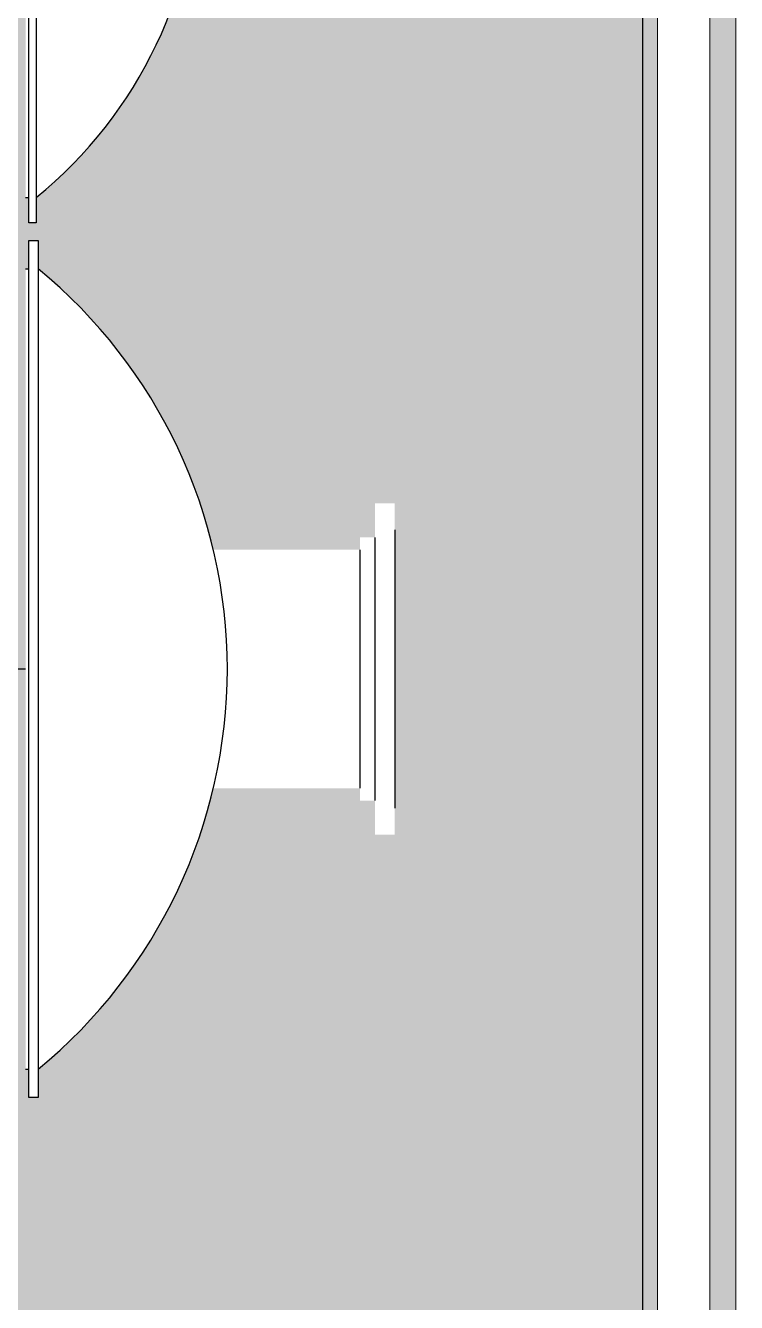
# Model space of a CAD drawing. Header units: millimetres. Extents: x -18489 to 17339, y -1599 to 10961.
# Drawn here: x -16524.2 to -16388, y 2328.2 to 2572.8 of the extents above; entities that cross this region are included whole.
import ezdxf

# ---------------------------------------------------------------- set-up
doc = ezdxf.new("R2010")
doc.units = ezdxf.units.MM
doc.linetypes.add('188K-SM-07-F10-MECH-CHW PIPE-Y2257103$0$XKA01LR1-HVAC-PIPE-冷卻水-Y2225103 Shawn$0$CENTER', pattern=[2, 1.25, -0.25, 0.25, -0.25])
for name, color, linetype in [('188K-SM-03-F10-MECH-EQ-Y2257103$0$0 Xref', 8, 'Continuous'), ('188K-SM-03-F10-MECH-EQ-Y2257103$0$M-EQU-FOUNDATION', 8, 'Continuous'), ('188K-SM-03-F10-MECH-EQ-Y2257103$0$Micron CUP L10 HVAC EQU$0$M-MECH-EQU', 136, 'Continuous'), ('188K-SM-03-F10-MECH-EQ-Y2257103$0$Micron CUP L10 HVAC EQU$0$M-PHASE1 AREA', 252, 'Continuous'), ('188K-SM-07-F10-MECH-CHW PIPE-Y2257103$0$M-P-EXISTING PIPE', 8, 'Continuous')]:
    doc.layers.add(name, color=color, linetype=linetype)
doc.layers.add('188K-SM-07-F10-MECH-CHW PIPE-Y2257103$0$XKA01LR1-HVAC-PIPE-冷卻水-Y2225103 Shawn$0$M-PIPE-CEN', color=8, linetype='188K-SM-07-F10-MECH-CHW PIPE-Y2257103$0$XKA01LR1-HVAC-PIPE-冷卻水-Y2225103 Shawn$0$CENTER', lineweight=9)
pattern_1 = [(50, (4473.52, 709.2), (54.6554, -4.78173), [5.715, -62.865]), (355, (4473.52, 709.2), (-10.57303, 57.31705), [4.572, -50.29218]), (100.45144, (4478.076, 708.8), (44.08237, 52.53533), [4.857, -53.42707]), (46.1842, (4473.52, 724.44), (81.32371, -12.6127), [8.5725, -94.2975]), (96.63556, (4480.3, 723.39), (71.22124, 74.22784), [7.2855, -80.14068]), (351.18415, (4473.52, 724.44), (71.22124, 74.22784), [6.858, -75.43792]), (21, (4481.14, 720.63), (45.48432, -30.67956), [5.715, -62.865]), (326, (4481.14, 720.63), (18.54061, 55.25639), [4.572, -50.292]), (71.45144, (4484.93, 718.07), (64.02493, 24.57683), [4.857, -53.42698]), (37.5, (4473.521, 709.2), (0.926581, 25.366512), [0, -49.6824, 0, -51.054, 0, -50.4825]), (7.5, (4473.52, 709.2), (20.0459, 30.054172), [0, -29.1084, 0, -48.5394, 0, -19.2405]), (327.5, (4456.529, 709.2), (40.677179, -1.718623), [0, -19.05, 0, -59.436, 0, -78.867]), (317.5, (4448.91, 709.2), (44.438754, 7.62795), [0, -24.765, 0, -39.4716, 0, -56.007])]

# ---------------------------------------------------------------- blocks, each defined once
blk = doc.blocks.new('188K-SM-03-F10-MECH-EQ-Y2257103$0$Micron CUP L10 HVAC EQU$0$A$C0c53ceb0')
at = {"layer": '188K-SM-03-F10-MECH-EQ-Y2257103$0$Micron CUP L10 HVAC EQU$0$M-PHASE1 AREA'}
blk.add_line((-8809.19869, 15321.00495), (-3683.5878, 15321.00495), dxfattribs=at)
blk.add_wipeout([(-3790.13395, 16223.74696), (-3778.76438, 16233.15596), (-3767.56075, 16242.76195), (-3756.52648, 16252.56201), (-3745.66492, 16262.55314), (-3734.97939, 16272.73232), (-3724.47313, 16283.09644), (-3714.14935, 16293.64233), (-3704.0112, 16304.3668), (-3694.06176, 16315.26656), (-3684.30406, 16326.33831), (-3674.74108, 16337.57867), (-3665.37572, 16348.98421), (-3656.21084, 16360.55146), (-3647.24924, 16372.2769), (-3638.49364, 16384.15696), (-3629.94671, 16396.18801), (-3621.61105, 16408.3664), (-3613.4892, 16420.68841), (-3605.58363, 16433.15028), (-3597.89677, 16445.74823), (-3590.43093, 16458.47842), (-3583.18841, 16471.33696), (-3576.1714, 16484.31995), (-3569.38204, 16497.42342), (-3562.82241, 16510.64338), (-3556.4945, 16523.97582), (-3550.40023, 16537.41666), (-3544.54146, 16550.96181), (-3538.91998, 16564.60715), (-3533.53751, 16578.34852), (-3528.39567, 16592.18173), (-3523.49604, 16606.10258), (-3518.84011, 16620.10681), (-3514.42929, 16634.19017), (-3510.26493, 16648.34836), (-3506.34831, 16662.57708), (-3502.6806, 16676.87198), (-3499.26294, 16691.22872), (-3496.09635, 16705.64291), (-3493.18181, 16720.11017), (-3490.5202, 16734.6261), (-3488.11233, 16749.18627), (-3485.95895, 16763.78624), (-3484.06069, 16778.42157), (-3482.41814, 16793.0878), (-3481.03181, 16807.78047), (-3479.90211, 16822.49509), (-3479.02939, 16837.22719), (-3478.41391, 16851.97227), (-3478.05586, 16866.72585), (-3477.95535, 16881.48343), (-3478.11241, 16896.24052), (-3478.527, 16910.99261), (-3479.19898, 16925.73523), (-3480.12815, 16940.46387), (-3481.31423, 16955.17406), (-3482.75686, 16969.8613), (-3484.4556, 16984.52113), (-3486.40993, 16999.14908), (-3488.61925, 17013.74069), (-3491.08289, 17028.29153), (-3493.80011, 17042.79715), (-3496.77007, 17057.25314), (-3499.99187, 17071.65509), (-3503.46453, 17085.99862), (-3507.18699, 17100.27936), (-3511.15812, 17114.49297), (-3515.3767, 17128.6351), (-3519.84145, 17142.70145), (-3524.55102, 17156.68774), (-3529.50396, 17170.5897), (-3534.69877, 17184.40311), (-3540.13387, 17198.12375), (-3545.80759, 17211.74745), (-3551.71822, 17225.27005), (-3557.86396, 17238.68744), (-3564.24292, 17251.99552), (-3570.85316, 17265.19026), (-3577.69268, 17278.26761), (-3584.75939, 17291.22361), (-3592.05114, 17304.05431), (-3599.56571, 17316.75579), (-3607.3008, 17329.32419), (-3615.25406, 17341.75568), (-3623.42307, 17354.04647), (-3631.80533, 17366.19282), (-3640.39831, 17378.19103), (-3649.19937, 17390.03745), (-3658.20584, 17401.72846), (-3667.41498, 17413.26051), (-3676.82398, 17424.63007), (-3686.42997, 17435.8337), (-3696.23002, 17446.86798), (-3706.22116, 17457.72953), (-3716.40034, 17468.41507), (-3726.76445, 17478.92132), (-3737.31035, 17489.2451), (-3748.03481, 17499.38325), (-3758.93458, 17509.3327), (-3770.00633, 17519.09039), (-3781.24669, 17528.65338), (-3790.13395, 17535.97947), (-3790.13395, 17584.1526), (-3804.11519, 17584.1526), (-3804.11519, 17535.97947), (-3810.45877, 17535.97947), (-3810.45877, 16223.74696), (-3804.11519, 16223.74696), (-3804.11519, 16175.57383), (-3790.13395, 16175.57383)]).dxf.layer = '188K-SM-03-F10-MECH-EQ-Y2257103$0$Micron CUP L10 HVAC EQU$0$M-PHASE1 AREA'
for p, q in [((-3804.11519, 16175.57383), (-3804.11519, 17584.1526)), ((-3790.13395, 17584.1526), (-3790.13395, 16175.57383)), ((-3810.45877, 16223.74696), (-3804.11519, 16223.74696)), ((-3790.13395, 16175.57383), (-3804.11519, 16175.57383))]:
    blk.add_line(p, q, dxfattribs=at)
blk.add_arc((-4323.53124, 16879.86322), 845.57744, 309.10978441, 50.89021559, dxfattribs=at)
blk.add_wipeout([(-3101.83038, 15587.35289), (-3103.41627, 15587.35289), (-3103.41627, 15638.10151), (-3141.47774, 15638.10151), (-3141.47774, 15573.07984), (-3170.02384, 15573.07984), (-3170.02384, 15549.29143), (-3804.11519, 15549.29143), (-3804.11519, 15092.55382), (-3170.02384, 15092.55382), (-3170.02384, 15068.7654), (-3141.47774, 15068.7654), (-3141.47774, 15003.74373), (-3103.41627, 15003.74373), (-3103.41627, 15054.49235), (-3101.83038, 15054.49235)]).dxf.layer = '188K-SM-03-F10-MECH-EQ-Y2257103$0$Micron CUP L10 HVAC EQU$0$M-PHASE1 AREA'
for p, q in [((-3103.41627, 15587.35289), (-3103.41627, 15054.49235)), ((-3141.47774, 15573.07984), (-3141.47774, 15068.7654)), ((-3170.02384, 15549.29143), (-3170.02384, 15092.55382))]:
    blk.add_line(p, q, dxfattribs=at)
blk.add_wipeout([(-3101.83038, 15587.35289), (-3103.41627, 15587.35289), (-3103.41627, 15638.10151), (-3141.47774, 15638.10151), (-3141.47774, 15573.07984), (-3170.02384, 15573.07984), (-3170.02384, 15549.29143), (-3804.11519, 15549.29143), (-3804.11519, 15092.55382), (-3170.02384, 15092.55382), (-3170.02384, 15068.7654), (-3141.47774, 15068.7654), (-3141.47774, 15003.74373), (-3103.41627, 15003.74373), (-3103.41627, 15054.49235), (-3101.83038, 15054.49235)]).dxf.layer = '188K-SM-03-F10-MECH-EQ-Y2257103$0$Micron CUP L10 HVAC EQU$0$M-PHASE1 AREA'
for p, q in [((-3103.41627, 15587.35289), (-3103.41627, 15054.49235)), ((-3141.47774, 15573.07984), (-3141.47774, 15068.7654)), ((-3170.02384, 15549.29143), (-3170.02384, 15092.55382))]:
    blk.add_line(p, q, dxfattribs=at)
blk.add_wipeout([(-3786.12481, 14554.52961), (-3772.84534, 14565.63924), (-3759.76178, 14576.97893), (-3746.87812, 14588.54523), (-3734.19829, 14600.33462), (-3721.72613, 14612.34352), (-3709.46547, 14624.56825), (-3697.42002, 14637.00509), (-3685.59345, 14649.65027), (-3673.98938, 14662.49992), (-3662.61133, 14675.55014), (-3651.46277, 14688.79694), (-3640.5471, 14702.23629), (-3629.86764, 14715.8641), (-3619.42765, 14729.67621), (-3609.2303, 14743.66843), (-3599.2787, 14757.83648), (-3589.57588, 14772.17606), (-3580.1248, 14786.68278), (-3570.92834, 14801.35225), (-3561.9893, 14816.17998), (-3553.31039, 14831.16145), (-3544.89427, 14846.29212), (-3536.7435, 14861.56736), (-3528.86056, 14876.98253), (-3521.24786, 14892.53292), (-3513.9077, 14908.2138), (-3506.84233, 14924.02041), (-3500.0539, 14939.94791), (-3493.54448, 14955.99146), (-3487.31605, 14972.14617), (-3481.3705, 14988.40712), (-3475.70966, 15004.76936), (-3470.33523, 15021.2279), (-3465.24887, 15037.77773), (-3460.45211, 15054.41381), (-3455.94643, 15071.13108), (-3451.73319, 15087.92443), (-3447.81367, 15104.78875), (-3444.18908, 15121.71891), (-3440.8605, 15138.70975), (-3437.82897, 15155.7561), (-3435.0954, 15172.85275), (-3432.66062, 15189.99451), (-3430.52538, 15207.17615), (-3428.69032, 15224.39244), (-3427.15601, 15241.63814), (-3425.92291, 15258.90798), (-3424.9914, 15276.19672), (-3424.36176, 15293.49907), (-3424.03418, 15310.80979), (-3424.00877, 15328.12358), (-3424.28553, 15345.43518), (-3424.86438, 15362.73931), (-3425.74514, 15380.0307), (-3426.92754, 15397.30409), (-3428.41122, 15414.55422), (-3430.19573, 15431.77582), (-3432.28053, 15448.96365), (-3434.66498, 15466.11249), (-3437.34835, 15483.21709), (-3440.32983, 15500.27226), (-3443.60852, 15517.2728), (-3447.1834, 15534.21353), (-3451.0534, 15551.08929), (-3455.21733, 15567.89493), (-3459.67392, 15584.62535), (-3464.42182, 15601.27544), (-3469.45958, 15617.84013), (-3474.78567, 15634.31438), (-3480.39846, 15650.69316), (-3486.29625, 15666.9715), (-3492.47723, 15683.14442), (-3498.93953, 15699.20701), (-3505.68118, 15715.15437), (-3512.70012, 15730.98164), (-3519.99421, 15746.68401), (-3527.56124, 15762.25668), (-3535.39889, 15777.69492), (-3543.50479, 15792.99402), (-3551.87646, 15808.14932), (-3560.51135, 15823.15621), (-3569.40683, 15838.01012), (-3578.56019, 15852.70651), (-3587.96865, 15867.24092), (-3597.62933, 15881.60892), (-3607.5393, 15895.80612), (-3617.69553, 15909.82821), (-3628.09493, 15923.67091), (-3638.73434, 15937.33001), (-3649.61052, 15950.80135), (-3660.72014, 15964.08082), (-3672.05984, 15977.16437), (-3683.62614, 15990.04803), (-3695.41553, 16002.72787), (-3707.42442, 16015.20002), (-3719.64916, 16027.46069), (-3732.086, 16039.50614), (-3744.73118, 16051.3327), (-3757.58083, 16062.93677), (-3770.63104, 16074.31482), (-3783.87784, 16085.46338), (-3786.12481, 16087.31564), (-3786.12481, 16141.60397), (-3804.11519, 16141.60397), (-3804.11519, 16087.31564), (-3810.45877, 16087.31564), (-3810.45877, 14554.52961), (-3804.11519, 14554.52961), (-3804.11519, 14500.24127), (-3786.12481, 14500.24127)]).dxf.layer = '188K-SM-03-F10-MECH-EQ-Y2257103$0$Micron CUP L10 HVAC EQU$0$M-PHASE1 AREA'
for p, q in [((-3804.11519, 16141.60397), (-3786.12481, 16141.60397)), ((-3804.11519, 14500.24127), (-3804.11519, 16141.60397)), ((-3786.12481, 16141.60397), (-3786.12481, 14500.24127)), ((-3810.45877, 16087.31564), (-3804.11519, 16087.31564)), ((-3810.45877, 14554.52961), (-3804.11519, 14554.52961)), ((-3786.12481, 14500.24127), (-3804.11519, 14500.24127))]:
    blk.add_line(p, q, dxfattribs=at)
blk.add_arc((-4416.00353, 15320.92262), 992.02089, 309.41590656, 50.58409344, dxfattribs=at)
blk = doc.blocks.new('188K-SM-03-F10-MECH-EQ-Y2257103$0$Micron CUP L10 HVAC EQU')
at = {"layer": '188K-SM-03-F10-MECH-EQ-Y2257103$0$Micron CUP L10 HVAC EQU$0$M-MECH-EQU'}
blk.add_blockref('188K-SM-03-F10-MECH-EQ-Y2257103$0$Micron CUP L10 HVAC EQU$0$A$C0c53ceb0', (-206166.7, 2082.2), dxfattribs=at)
blk = doc.blocks.new('188K-SM-03-F10-MECH-EQ-Y2257103')
at = {"layer": '188K-SM-03-F10-MECH-EQ-Y2257103$0$M-EQU-FOUNDATION'}
h = blk.add_hatch(dxfattribs=at)
h.set_pattern_fill('AR-CONC', color=256, scale=0.3)
h.set_pattern_definition(pattern_1)
h.paths.add_polyline_path([(-17043.15, 4192.46), (-16393.15, 4192.46), (-16393.15, 1372.46), (-17043.15, 1372.46)], flags=16)
h.paths.add_polyline_path([(-17048.15, 4197.46), (-16388.15, 4197.46), (-16388.15, 1367.46), (-17048.15, 1367.46)])
h = blk.add_hatch(dxfattribs=at)
h.set_pattern_fill('AR-CONC', color=256, scale=0.3)
h.set_pattern_definition(pattern_1)
h.paths.add_polyline_path([(-17033.15, 4182.46), (-16403.15, 4182.46), (-16403.15, 1382.46), (-17033.15, 1382.46)])
at = {"layer": '188K-SM-03-F10-MECH-EQ-Y2257103$0$M-EQU-FOUNDATION', "const_width": 0.2}
for points in [[(-17048.15, 4197.46), (-16388.15, 4197.46), (-16388.15, 1367.46), (-17048.15, 1367.46)], [(-17043.15, 4192.46), (-16393.15, 4192.46), (-16393.15, 1372.46), (-17043.15, 1372.46)], [(-17033.15, 4182.46), (-16403.15, 4182.46), (-16403.15, 1382.46), (-17033.15, 1382.46)]]:
    blk.add_lwpolyline(points, close=True, dxfattribs=at)
at = {"layer": '188K-SM-03-F10-MECH-EQ-Y2257103$0$0 Xref', "xscale": 0.1, "yscale": 0.1, "zscale": 0.1}
blk.add_blockref('188K-SM-03-F10-MECH-EQ-Y2257103$0$Micron CUP L10 HVAC EQU', (4473.52, 709.2), dxfattribs=at)
blk = doc.blocks.new('188K-SM-07-F10-MECH-CHW PIPE-Y2257103')
at = {"layer": '188K-SM-07-F10-MECH-CHW PIPE-Y2257103$0$M-P-EXISTING PIPE'}
blk.add_line((-16405.95, 1437.46), (-16405.95, 4137.46), dxfattribs=at)
at = {"layer": '188K-SM-07-F10-MECH-CHW PIPE-Y2257103$0$XKA01LR1-HVAC-PIPE-冷卻水-Y2225103 Shawn$0$M-PIPE-CEN', "linetype": '188K-SM-07-F10-MECH-CHW PIPE-Y2257103$0$XKA01LR1-HVAC-PIPE-冷卻水-Y2225103 Shawn$0$CENTER'}
blk.add_line((-16388.15, 1437.46), (-16388.15, 4137.46), dxfattribs=at)

msp = doc.modelspace()

# ---------------------------------------------------------------- block references
msp.add_blockref('188K-SM-03-F10-MECH-EQ-Y2257103', (0, 0))

# ---------------------------------------------------------------- next in the draw order: block references
msp.add_blockref('188K-SM-07-F10-MECH-CHW PIPE-Y2257103', (0, 0))

doc.saveas('drawing.dxf')
